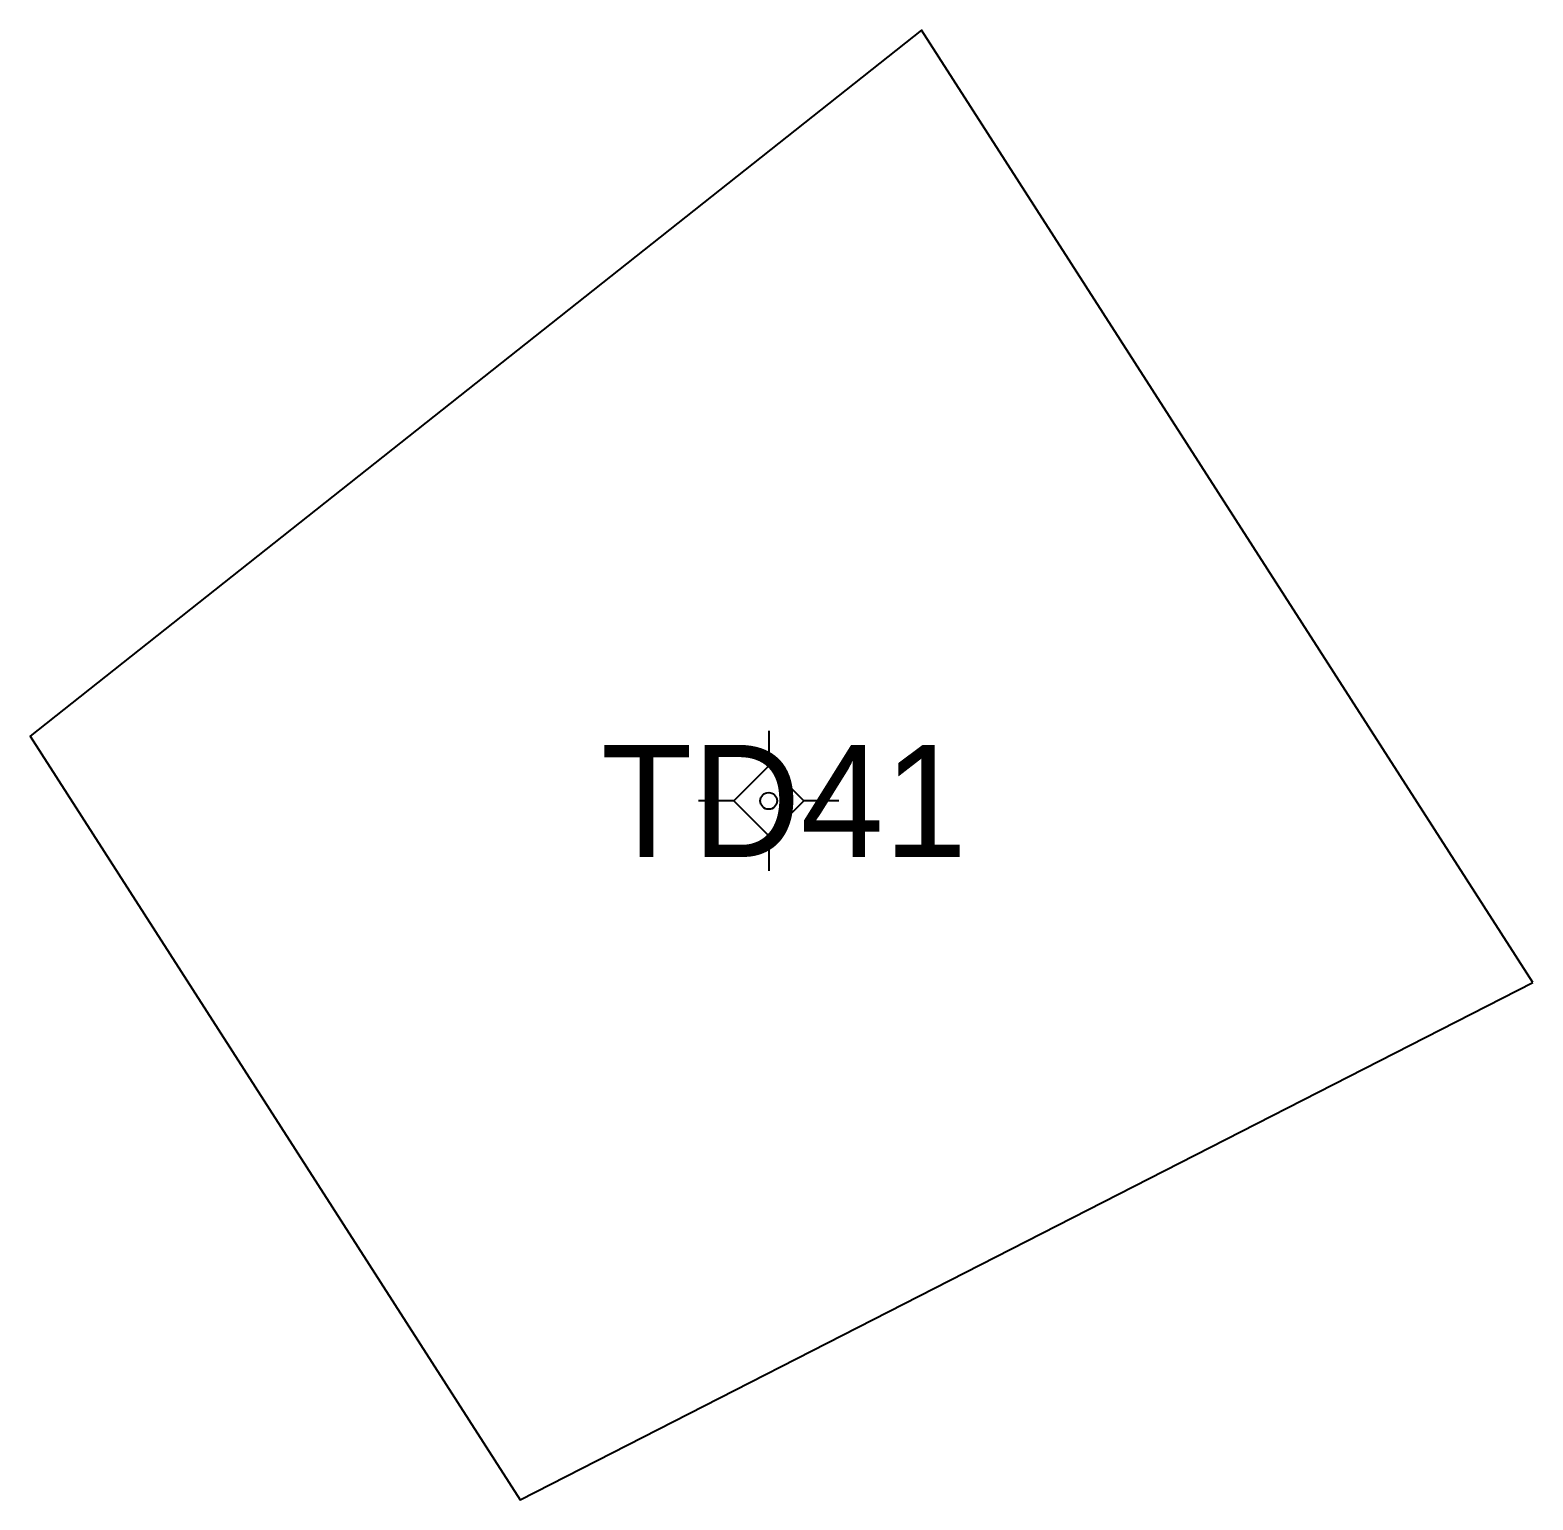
# Model space of a CAD drawing. Extents: x 543554 to 548996, y 1840763 to 1844578.
# Drawn here: x 545652.65 to 545679.48, y 1843266.15 to 1843292.38 of the extents above; entities that cross this region are included whole.
import ezdxf

# ---------------------------------------------------------------- set-up
doc = ezdxf.new("R2010")
doc.units = 0
for name, color, linetype in [('Level 11', 7, 'Continuous'), ('Level 16', 7, 'Continuous'), ('Level 30', 7, 'Continuous')]:
    doc.layers.add(name, color=color, linetype=linetype)

msp = doc.modelspace()

# ---------------------------------------------------------------- linework, layer by layer
at = {"layer": 'Level 11'}
for p, q in [((545665.835, 1843279.877), (545665.835, 1843279.252)), ((545665.835, 1843279.252), (545665.21, 1843278.627)), ((545666.46, 1843278.627), (545665.835, 1843279.252)), ((545665.21, 1843278.627), (545664.585, 1843278.627)), ((545665.21, 1843278.627), (545665.835, 1843278.002)), ((545665.835, 1843278.002), (545666.46, 1843278.627)), ((545667.085, 1843278.627), (545666.46, 1843278.627)), ((545665.835, 1843278.002), (545665.835, 1843277.377))]:
    msp.add_line(p, q, dxfattribs=at)
msp.add_circle((545665.835, 1843278.627), 0.15, dxfattribs=at)
at = {"layer": 'Level 30'}
msp.add_lwpolyline([(545679.48, 1843275.385), (545668.565, 1843292.383), (545652.648, 1843279.785), (545661.401, 1843266.154), (545679.48, 1843275.385)], dxfattribs=at)

# ---------------------------------------------------------------- texts
at = {"layer": 'Level 16'}
msp.add_text('TD41', height=2, dxfattribs=at).set_placement((545662.838, 1843277.627))

doc.saveas('drawing.dxf')
